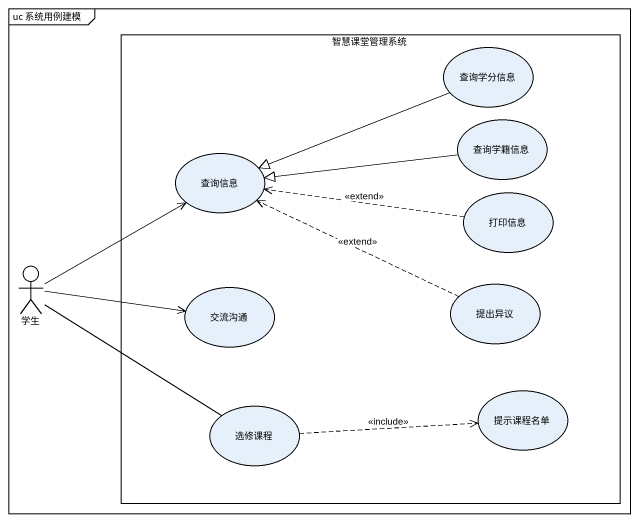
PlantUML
@startuml
mainframe uc 系统用例建模
rectangle 智慧课堂管理系统 {
  usecase 查询学分信息
  usecase 查询学籍信息
  usecase 查询信息
  usecase 打印信息
  usecase 交流沟通
  usecase 提出异议
  usecase 提示课程名单
  usecase 选修课程
}
actor 学生
查询学分信息 -left-|> 查询信息
查询学籍信息 -left-|> 查询信息
打印信息 .left.> 查询信息 : <<extend>>
学生 -up-> 查询信息
学生 -right-> 交流沟通
学生 -right- 选修课程
提出异议 .left.> 查询信息 : <<extend>>
选修课程 .right.> 提示课程名单 : <<include>>
@enduml
